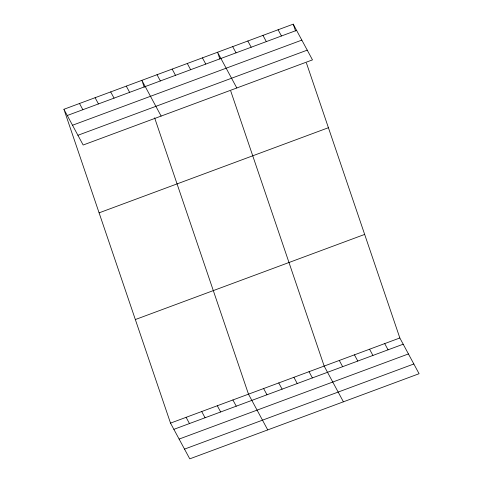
<?xml version="1.0" encoding="UTF-8"?>
<svg xmlns="http://www.w3.org/2000/svg" width="483" height="483" viewBox="0 0 483 483"><rect width="100%" height="100%" fill="white"/><g stroke="black" fill="none" stroke-linecap="round" stroke-linejoin="round"><path stroke-width="0.72" d="M63.919 109.279L293.235 24.15L312.483 59.886L83.161 145.021L63.919 109.279L170.517 423.114L189.765 458.85L419.081 373.721L399.839 337.979L306.427 62.989M67.27 115.503L296.586 30.375M72.51 125.248L301.833 40.113M77.914 135.282L307.236 50.147M99.093 212.846L328.416 127.711M135.343 319.547L364.659 234.418M170.517 423.114L399.839 337.979M173.874 429.339L403.19 344.204M179.115 439.077L408.437 353.942M184.518 449.112L413.84 363.977M278.099 29.771L281.456 35.996M262.969 35.386L266.32 41.61M247.833 41.007L251.184 47.231M232.697 46.628L236.048 52.846M384.703 343.6L388.054 349.825M236.803 87.978L217.561 52.242L219.874 59.059M369.567 349.215L372.918 355.44M202.425 57.863L205.776 64.088M354.437 354.836L357.788 361.061M187.289 63.478L190.64 69.703M339.301 360.457L342.652 366.682M172.153 69.099L175.51 75.324M343.407 401.814L324.165 366.072L230.753 91.082M157.023 74.72L160.374 80.945M309.029 371.693L312.38 377.917M161.129 116.077L141.887 80.335L144.2 87.151M293.893 377.314L297.244 383.538M126.292 86.125L129.643 92.35M278.757 382.928L282.108 389.153M110.698 91.915L114.048 98.14M263.621 388.549L266.972 394.774M95.103 97.705L98.454 103.93M267.733 429.906L248.491 394.17L154.614 117.81M79.508 103.495L82.865 109.719M232.897 399.954L236.247 406.179M217.302 405.744L220.653 411.969M201.707 411.534L205.058 417.759M186.112 417.324L189.463 423.549M293.235 24.15L295.554 30.966"/></g></svg>
